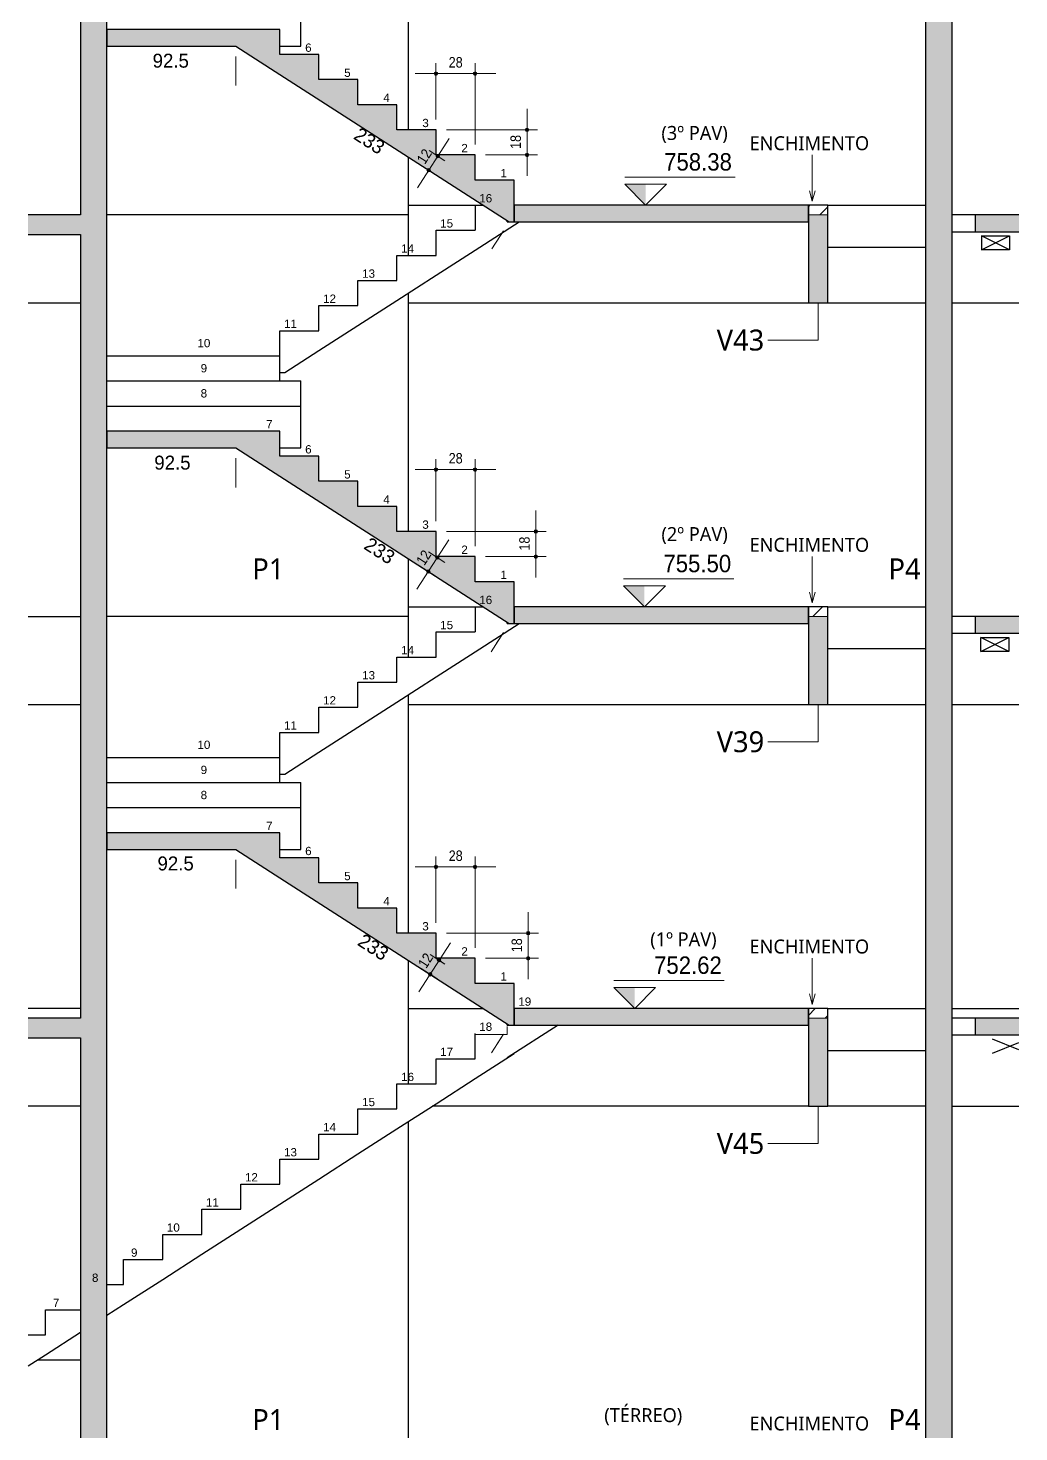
# Model space of a CAD drawing. Header units: centimetres. Extents: x -2136 to 34701, y -1430 to 84208.
# Drawn here: x 28941 to 29651, y 74958 to 75965 of the extents above; entities that cross this region are included whole.
import ezdxf

# ---------------------------------------------------------------- set-up
doc = ezdxf.new("R2010")
doc.units = ezdxf.units.CM
for name, color, linetype, lineweight in [('A-ANNO-DIMS', 7, 'Continuous', 9), ('A-ANNO-DIMS-50', 7, 'Continuous', 9), ('A-DETL', 7, 'Continuous', 18), ('A-DETL-GENF', 7, 'Continuous', 18), ('A-FLOR', 7, 'Continuous', 18), ('A-GENM', 7, 'Continuous', 18), ('G-ANNO-DIMS', 7, 'Continuous', 9), ('G-ANNO-TEXT', 7, 'Continuous', 9), ('S-BEAM', 7, 'Continuous', 18), ('S-BEAM-IDEN', 7, 'Continuous', 9), ('S-COLS', 7, 'Continuous', 18), ('S-COLS-IDEN', 7, 'Continuous', 9), ('S-STRS', 7, 'Continuous', 18), ('S-STRS-ANNO', 7, 'Continuous', 18)]:
    doc.layers.add(name, color=color, linetype=linetype, lineweight=lineweight)
doc.styles.add('Arial', font='arial.ttf', dxfattribs={"height": 5.953125})
doc.styles.add('Fira Sans', font='FiraSans-Regular.ttf', dxfattribs={"width": 0.95, "height": 12.5})
doc.styles.add('Fira Sans_1', font='FiraSans-Regular.ttf', dxfattribs={"height": 10})
doc.styles.add('Fira Sans_2', font='FiraSans-Regular.ttf', dxfattribs={"width": 0.9, "height": 7.5})
doc.styles.add('Gadugi', font='gadugi.ttf', dxfattribs={"height": 15})
doc.styles.add('Gadugi_1', font='gadugi.ttf', dxfattribs={"height": 10})
doc.dimstyles.new('PED_R80_1_5mm_ACIMA_As_ESQ__R00_4', dxfattribs={"dimscale": 30.48, "dimtxt": 10.229846, "dimasz": 0.328084, "dimexe": 0.246063, "dimexo": 0.246063, "dimgap": 0.049213, "dimtad": 1, "dimdec": 1, "dimrnd": 0.5, "dimdsep": 46, "dimtxsty": 'Fira Sans_2', "dimblk1": 'DOTSMALL', "dimblk2": 'DOTSMALL', "dimsah": 1, "dimcen": 0.09, "dimdle": 0.492126, "dimazin": 0, "dimtfac": 1, "dimtdec": 4, "dimtix": 1, "dimtmove": 0, "dimatfit": 3, "dimfxl": 1, "dimtvp": 1, "dimtolj": 1, "dimtzin": 0, "dimarcsym": 2})
doc.dimstyles.new('PED_R80_2_0mm_ACIMA_As_ESQ__SEM_LINHA_R00_1', dxfattribs={"dimscale": 30.48, "dimtxt": 13.639794, "dimasz": 0.04101, "dimexe": 0.246063, "dimexo": 0.246063, "dimgap": 0.049213, "dimtad": 0, "dimjust": 2, "dimdec": 1, "dimrnd": 0.5, "dimdsep": 46, "dimtxsty": 'Fira Sans_1', "dimblk1": 'NONE', "dimblk2": 'DOTSMALL', "dimsah": 1, "dimcen": 0.09, "dimdle": 0.492126, "dimse1": 1, "dimsd1": 1, "dimsd2": 1, "dimazin": 0, "dimtfac": 1, "dimtdec": 4, "dimtix": 1, "dimtmove": 2, "dimatfit": 3, "dimfxl": 1, "dimtvp": 1, "dimtolj": 1, "dimtzin": 0, "dimarcsym": 2})
pattern_1 = [(45, (29269.847, 78788.5), (-7.071068, 7.071068), [])]

# ---------------------------------------------------------------- blocks, each defined once
blk = doc.blocks.new('PED_FURO_RETANGULAR_R04_2020 _INSTÂNCIA_ - FURO RET-3662257-CT 008 K - CORTE E1-E1')
at = {"layer": 'A-GENM', "lineweight": 25}
for p, q in [((378, 75232.4), (359, 75240)), ((359, 75230), (378, 75237.6))]:
    blk.add_line(p, q, dxfattribs=at)
blk = doc.blocks.new('PED_FURO_RETANGULAR_R04_2020 _INSTÂNCIA_ - FURO RET-3692143-CT 008 K - CORTE E1-E1')
at = {"layer": 'A-GENM', "lineweight": 25}
for p, q in [((370.7, 75518), (350.7, 75528)), ((350.7, 75518), (370.7, 75528))]:
    blk.add_line(p, q, dxfattribs=at)
blk = doc.blocks.new('Elevações de ponto - SIMBOLO DE NÍVEL-CORTE-2219088-CT 008 K - CORTE E1-E1')
at = {"layer": 'G-ANNO-DIMS'}
blk.add_hatch(color=256, dxfattribs=at).paths.add_polyline_path([(99.5, 74285), (99.5, 74270), (84.5, 74285)], flags=0)
for p, q in [((163.7, 74290.1), (84.5, 74290.1)), ((99.5, 74270), (84.5, 74285)), ((84.5, 74285), (114.5, 74285)), ((114.5, 74285), (99.5, 74270))]:
    blk.add_line(p, q, dxfattribs=at)
blk = doc.blocks.new('DIMBLOCK827-CT 008 K - CORTE E1-E1')
at = {"layer": 'A-ANNO-DIMS-50', "color": 7, "true_color": 0xffffff}
for p, q in [((29089.7, 75368.5), (29089.7, 75348.1)), ((29089.7, 75355.6), (29089.7, 75368.5))]:
    blk.add_line(p, q, dxfattribs=at)
at = {"layer": 'A-ANNO-DIMS-50', "color": 0, "insert": (29033.5, 75371), "char_height": 10, "width": 30.847, "attachment_point": 1, "line_spacing_factor": 1.049215, "style": 'Fira Sans_1'}
blk.add_mtext('92.5', dxfattribs=at)
blk = doc.blocks.new('_DotSmall')
at = {"color": 0, "linetype": 'ByBlock', "const_width": 0.5}
blk.add_lwpolyline([(-0.0625, 0, 1), (0.0625, 0, 1)], format="xyb", close=True, dxfattribs=at)
blk = doc.blocks.new('_None')
blk = doc.blocks.new('DIMBLOCK829-CT 008 K - CORTE E1-E1')
at = {"layer": 'A-ANNO-DIMS-50', "color": 7, "true_color": 0xffffff}
for p, q in [((29281.7, 75243.7), (29273.1, 75230.3)), ((29277.1, 75236.6), (29281.7, 75243.7))]:
    blk.add_line(p, q, dxfattribs=at)
at = {"layer": 'A-ANNO-DIMS-50', "color": 0, "insert": (29181.6, 75316.3), "char_height": 10, "width": 26.23, "attachment_point": 1, "rotation": 327.2648, "line_spacing_factor": 1.049215, "style": 'Fira Sans_1'}
blk.add_mtext('233', dxfattribs=at)
blk = doc.blocks.new('DIMBLOCK831-CT 008 K - CORTE E1-E1')
at = {"layer": 'A-ANNO-DIMS-50', "color": 7, "true_color": 0xffffff}
for p, q in [((29089.7, 75656.5), (29089.7, 75635.6)), ((29089.7, 75643.1), (29089.7, 75656.5))]:
    blk.add_line(p, q, dxfattribs=at)
at = {"layer": 'A-ANNO-DIMS-50', "color": 0, "insert": (29031.2, 75658.4), "char_height": 10, "width": 30.847, "attachment_point": 1, "line_spacing_factor": 1.049215, "style": 'Fira Sans_1'}
blk.add_mtext('92.5', dxfattribs=at)
blk = doc.blocks.new('DIMBLOCK833-CT 008 K - CORTE E1-E1')
at = {"layer": 'A-ANNO-DIMS-50', "color": 7, "true_color": 0xffffff}
for p, q in [((29281.7, 75531.7), (29272.7, 75517.7)), ((29276.7, 75524), (29281.7, 75531.7))]:
    blk.add_line(p, q, dxfattribs=at)
at = {"layer": 'A-ANNO-DIMS-50', "color": 0, "insert": (29186.1, 75600.5), "char_height": 10, "width": 26.23, "attachment_point": 1, "rotation": 327.2648, "line_spacing_factor": 1.049215, "style": 'Fira Sans_1'}
blk.add_mtext('233', dxfattribs=at)
blk = doc.blocks.new('DIMBLOCK835-CT 008 K - CORTE E1-E1')
at = {"layer": 'A-ANNO-DIMS-50', "color": 7, "true_color": 0xffffff}
for p, q in [((29089.7, 75944.5), (29089.7, 75923.8)), ((29089.7, 75931.3), (29089.7, 75944.5))]:
    blk.add_line(p, q, dxfattribs=at)
at = {"layer": 'A-ANNO-DIMS-50', "color": 0, "insert": (29030, 75946.6), "char_height": 10, "width": 30.847, "attachment_point": 1, "line_spacing_factor": 1.049215, "style": 'Fira Sans_1'}
blk.add_mtext('92.5', dxfattribs=at)
blk = doc.blocks.new('DIMBLOCK837-CT 008 K - CORTE E1-E1')
at = {"layer": 'A-ANNO-DIMS-50', "color": 7, "true_color": 0xffffff}
for p, q in [((29281.7, 75819.7), (29273.2, 75806.6)), ((29277.3, 75812.9), (29281.7, 75819.7))]:
    blk.add_line(p, q, dxfattribs=at)
at = {"layer": 'A-ANNO-DIMS-50', "color": 0, "insert": (29178.8, 75894.4), "char_height": 10, "width": 26.23, "attachment_point": 1, "rotation": 327.2648, "line_spacing_factor": 1.049215, "style": 'Fira Sans_1'}
blk.add_mtext('233', dxfattribs=at)
blk = doc.blocks.new('DIMBLOCK856-CT 008 K - CORTE E1-E1')
at = {"layer": 'A-ANNO-DIMS-50', "true_color": 0x000032}
h = blk.add_hatch(color=178, dxfattribs=at)
edge = h.paths.add_edge_path(flags=0)
edge.add_arc((29233.2, 75363.5), 1.25, 0, 360)
h = blk.add_hatch(color=178, dxfattribs=at)
edge = h.paths.add_edge_path(flags=0)
edge.add_arc((29261.2, 75363.5), 1.25, 0, 360)
at = {"layer": 'A-ANNO-DIMS-50', "color": 178, "true_color": 0x000032}
for p, q in [((29233.2, 75323.5), (29233.2, 75371)), ((29261.2, 75305.5), (29261.2, 75371)), ((29276.2, 75363.5), (29218.2, 75363.5)), ((29233.2, 75363.5), (29233.2, 75323.5)), ((29261.2, 75363.5), (29261.2, 75305.5))]:
    blk.add_line(p, q, dxfattribs=at)
for centre in [(29233.2, 75363.5), (29261.2, 75363.5)]:
    blk.add_circle(centre, 1.25, dxfattribs=at)
at = {"layer": 'A-ANNO-DIMS-50', "color": 0, "insert": (29242.3, 75375.3), "char_height": 7.5, "width": 11.961, "attachment_point": 1, "line_spacing_factor": 1.049215, "style": 'Fira Sans_2'}
blk.add_mtext('28', dxfattribs=at)
blk = doc.blocks.new('DIMBLOCK857-CT 008 K - CORTE E1-E1')
at = {"layer": 'A-ANNO-DIMS-50', "true_color": 0x000032}
h = blk.add_hatch(color=178, dxfattribs=at)
edge = h.paths.add_edge_path(flags=0)
edge.add_arc((29299.3, 75316), 1.25, 0, 360)
h = blk.add_hatch(color=178, dxfattribs=at)
edge = h.paths.add_edge_path(flags=0)
edge.add_arc((29299.3, 75298), 1.25, 0, 360)
at = {"layer": 'A-ANNO-DIMS-50', "color": 178, "true_color": 0x000032}
for p, q in [((29299.3, 75331), (29299.3, 75283)), ((29240.7, 75316), (29306.8, 75316)), ((29299.3, 75316), (29240.7, 75316)), ((29268.7, 75298), (29306.8, 75298)), ((29299.3, 75298), (29268.7, 75298))]:
    blk.add_line(p, q, dxfattribs=at)
for centre in [(29299.3, 75316), (29299.3, 75298)]:
    blk.add_circle(centre, 1.25, dxfattribs=at)
at = {"layer": 'A-ANNO-DIMS-50', "color": 0, "insert": (29287.4, 75302.3), "char_height": 7.5, "width": 11.332, "attachment_point": 1, "rotation": 90, "line_spacing_factor": 1.049215, "style": 'Fira Sans_2'}
blk.add_mtext('18', dxfattribs=at)
blk = doc.blocks.new('DIMBLOCK858-CT 008 K - CORTE E1-E1')
at = {"layer": 'A-ANNO-DIMS-50', "true_color": 0x000032}
h = blk.add_hatch(color=178, dxfattribs=at)
edge = h.paths.add_edge_path(flags=0)
edge.add_arc((29233.2, 75648.4), 1.25, 0, 360)
h = blk.add_hatch(color=178, dxfattribs=at)
edge = h.paths.add_edge_path(flags=0)
edge.add_arc((29261.2, 75648.4), 1.25, 0, 360)
at = {"layer": 'A-ANNO-DIMS-50', "color": 178, "true_color": 0x000032}
for p, q in [((29233.2, 75611.5), (29233.2, 75655.9)), ((29261.2, 75593.5), (29261.2, 75655.9)), ((29276.2, 75648.4), (29218.2, 75648.4)), ((29233.2, 75648.4), (29233.2, 75611.5)), ((29261.2, 75648.4), (29261.2, 75593.5))]:
    blk.add_line(p, q, dxfattribs=at)
for centre in [(29233.2, 75648.4), (29261.2, 75648.4)]:
    blk.add_circle(centre, 1.25, dxfattribs=at)
at = {"layer": 'A-ANNO-DIMS-50', "color": 0, "insert": (29242.3, 75660.3), "char_height": 7.5, "width": 11.961, "attachment_point": 1, "line_spacing_factor": 1.049215, "style": 'Fira Sans_2'}
blk.add_mtext('28', dxfattribs=at)
blk = doc.blocks.new('DIMBLOCK859-CT 008 K - CORTE E1-E1')
at = {"layer": 'A-ANNO-DIMS-50', "true_color": 0x000032}
h = blk.add_hatch(color=178, dxfattribs=at)
edge = h.paths.add_edge_path(flags=0)
edge.add_arc((29304.8, 75604), 1.25, 0, 360)
h = blk.add_hatch(color=178, dxfattribs=at)
edge = h.paths.add_edge_path(flags=0)
edge.add_arc((29304.8, 75586), 1.25, 0, 360)
at = {"layer": 'A-ANNO-DIMS-50', "color": 178, "true_color": 0x000032}
for p, q in [((29304.8, 75619), (29304.8, 75571)), ((29240.7, 75604), (29312.3, 75604)), ((29304.8, 75604), (29240.7, 75604)), ((29268.7, 75586), (29312.3, 75586)), ((29304.8, 75586), (29268.7, 75586))]:
    blk.add_line(p, q, dxfattribs=at)
for centre in [(29304.8, 75604), (29304.8, 75586)]:
    blk.add_circle(centre, 1.25, dxfattribs=at)
at = {"layer": 'A-ANNO-DIMS-50', "color": 0, "insert": (29292.9, 75590.3), "char_height": 7.5, "width": 11.332, "attachment_point": 1, "rotation": 90, "line_spacing_factor": 1.049215, "style": 'Fira Sans_2'}
blk.add_mtext('18', dxfattribs=at)
blk = doc.blocks.new('DIMBLOCK860-CT 008 K - CORTE E1-E1')
at = {"layer": 'A-ANNO-DIMS-50', "true_color": 0x000032}
h = blk.add_hatch(color=178, dxfattribs=at)
edge = h.paths.add_edge_path(flags=0)
edge.add_arc((29233.2, 75932.3), 1.25, 0, 360)
h = blk.add_hatch(color=178, dxfattribs=at)
edge = h.paths.add_edge_path(flags=0)
edge.add_arc((29261.2, 75932.3), 1.25, 0, 360)
at = {"layer": 'A-ANNO-DIMS-50', "color": 178, "true_color": 0x000032}
for p, q in [((29233.2, 75899.5), (29233.2, 75939.8)), ((29261.2, 75881.5), (29261.2, 75939.8)), ((29276.2, 75932.3), (29218.2, 75932.3)), ((29233.2, 75932.3), (29233.2, 75899.5)), ((29261.2, 75932.3), (29261.2, 75881.5))]:
    blk.add_line(p, q, dxfattribs=at)
for centre in [(29233.2, 75932.3), (29261.2, 75932.3)]:
    blk.add_circle(centre, 1.25, dxfattribs=at)
at = {"layer": 'A-ANNO-DIMS-50', "color": 0, "insert": (29242.3, 75944.2), "char_height": 7.5, "width": 11.961, "attachment_point": 1, "line_spacing_factor": 1.049215, "style": 'Fira Sans_2'}
blk.add_mtext('28', dxfattribs=at)
blk = doc.blocks.new('DIMBLOCK861-CT 008 K - CORTE E1-E1')
at = {"layer": 'A-ANNO-DIMS-50', "true_color": 0x000032}
h = blk.add_hatch(color=178, dxfattribs=at)
edge = h.paths.add_edge_path(flags=0)
edge.add_arc((29298.5, 75892), 1.25, 0, 360)
h = blk.add_hatch(color=178, dxfattribs=at)
edge = h.paths.add_edge_path(flags=0)
edge.add_arc((29298.5, 75874), 1.25, 0, 360)
at = {"layer": 'A-ANNO-DIMS-50', "color": 178, "true_color": 0x000032}
for p, q in [((29298.5, 75907), (29298.5, 75859)), ((29240.7, 75892), (29306, 75892)), ((29298.5, 75892), (29240.7, 75892)), ((29268.7, 75874), (29306, 75874)), ((29298.5, 75874), (29268.7, 75874))]:
    blk.add_line(p, q, dxfattribs=at)
for centre in [(29298.5, 75892), (29298.5, 75874)]:
    blk.add_circle(centre, 1.25, dxfattribs=at)
at = {"layer": 'A-ANNO-DIMS-50', "color": 0, "insert": (29286.6, 75878.3), "char_height": 7.5, "width": 11.332, "attachment_point": 1, "rotation": 90, "line_spacing_factor": 1.049215, "style": 'Fira Sans_2'}
blk.add_mtext('18', dxfattribs=at)
blk = doc.blocks.new('DIMBLOCK870-CT 008 K - CORTE E1-E1')
at = {"layer": 'A-ANNO-DIMS-50', "true_color": 0x000032}
h = blk.add_hatch(color=178, dxfattribs=at)
edge = h.paths.add_edge_path(flags=0)
edge.add_arc((29234.5, 75873.2), 1.25, 0, 360)
h = blk.add_hatch(color=178, dxfattribs=at)
edge = h.paths.add_edge_path(flags=0)
edge.add_arc((29228, 75863.1), 1.25, 0, 360)
at = {"layer": 'A-ANNO-DIMS-50', "color": 178, "true_color": 0x000032}
for p, q in [((29219.9, 75850.5), (29242.6, 75885.8)), ((29239.6, 75869.9), (29228.2, 75877.2)), ((29232.9, 75860), (29221.7, 75867.1)), ((29234.5, 75873.2), (29239.6, 75869.9)), ((29228, 75863.1), (29232.9, 75860))]:
    blk.add_line(p, q, dxfattribs=at)
for centre in [(29234.5, 75873.2), (29228, 75863.1)]:
    blk.add_circle(centre, 1.25, dxfattribs=at)
at = {"layer": 'A-ANNO-DIMS-50', "color": 0, "insert": (29218.9, 75870.8), "char_height": 7.5, "width": 10.702, "attachment_point": 1, "rotation": 57.2648, "line_spacing_factor": 1.049215, "style": 'Fira Sans_2'}
blk.add_mtext('12', dxfattribs=at)
blk = doc.blocks.new('DIMBLOCK871-CT 008 K - CORTE E1-E1')
at = {"layer": 'A-ANNO-DIMS-50', "true_color": 0x000032}
h = blk.add_hatch(color=178, dxfattribs=at)
edge = h.paths.add_edge_path(flags=0)
edge.add_arc((29234.1, 75585.4), 1.25, 0, 360)
h = blk.add_hatch(color=178, dxfattribs=at)
edge = h.paths.add_edge_path(flags=0)
edge.add_arc((29227.7, 75575.3), 1.25, 0, 360)
at = {"layer": 'A-ANNO-DIMS-50', "color": 178, "true_color": 0x000032}
for p, q in [((29219.5, 75562.7), (29242.3, 75598)), ((29239.6, 75581.9), (29227.8, 75589.5)), ((29234.1, 75585.4), (29239.6, 75581.9)), ((29232.5, 75572.2), (29221.4, 75579.4)), ((29227.7, 75575.3), (29232.5, 75572.2))]:
    blk.add_line(p, q, dxfattribs=at)
for centre in [(29234.1, 75585.4), (29227.7, 75575.3)]:
    blk.add_circle(centre, 1.25, dxfattribs=at)
at = {"layer": 'A-ANNO-DIMS-50', "color": 0, "insert": (29218.5, 75583.1), "char_height": 7.5, "width": 10.702, "attachment_point": 1, "rotation": 57.2652, "line_spacing_factor": 1.049215, "style": 'Fira Sans_2'}
blk.add_mtext('12', dxfattribs=at)
blk = doc.blocks.new('DIMBLOCK872-CT 008 K - CORTE E1-E1')
at = {"layer": 'A-ANNO-DIMS-50', "true_color": 0x000032}
h = blk.add_hatch(color=178, dxfattribs=at)
edge = h.paths.add_edge_path(flags=0)
edge.add_arc((29235.4, 75296.6), 1.25, 0, 360)
h = blk.add_hatch(color=178, dxfattribs=at)
edge = h.paths.add_edge_path(flags=0)
edge.add_arc((29229, 75286.5), 1.25, 0, 360)
at = {"layer": 'A-ANNO-DIMS-50', "color": 178, "true_color": 0x000032}
for p, q in [((29220.8, 75273.9), (29243.6, 75309.2)), ((29239.6, 75293.9), (29229.1, 75300.6)), ((29235.4, 75296.6), (29239.6, 75293.9)), ((29233.8, 75283.4), (29222.6, 75290.6)), ((29229, 75286.5), (29233.8, 75283.4))]:
    blk.add_line(p, q, dxfattribs=at)
for centre in [(29235.4, 75296.6), (29229, 75286.5)]:
    blk.add_circle(centre, 1.25, dxfattribs=at)
at = {"layer": 'A-ANNO-DIMS-50', "color": 0, "insert": (29219.8, 75294.2), "char_height": 7.5, "width": 10.702, "attachment_point": 1, "rotation": 57.2648, "line_spacing_factor": 1.049215, "style": 'Fira Sans_2'}
blk.add_mtext('12', dxfattribs=at)

msp = doc.modelspace()

# ---------------------------------------------------------------- hatches: boundary and pattern name
at = {"layer": 'A-DETL-GENF', "true_color": 0x48b948}
h = msp.add_hatch(dxfattribs=at)
h.set_pattern_fill('FP_4', color=95, style=0, pattern_type=2)
h.set_pattern_definition(pattern_1)
h.paths.add_polyline_path([(29500.24, 75831), (29514.24, 75831), (29514.24, 75838), (29500.24, 75838), (29500.24, 75837.29)], flags=0)
h = msp.add_hatch(dxfattribs=at)
h.set_pattern_fill('FP_4', color=95, style=0, pattern_type=2)
h.set_pattern_definition(pattern_1)
h.paths.add_polyline_path([(29500.24, 75543.01), (29514.24, 75543.01), (29514.24, 75550.01), (29500.24, 75550.01), (29500.24, 75549.32)], flags=0)
h = msp.add_hatch(dxfattribs=at)
h.set_pattern_fill('FP_4', color=95, style=0, pattern_type=2)
h.set_pattern_definition(pattern_1)
h.paths.add_polyline_path([(29500.24, 75255.01), (29514.24, 75255.01), (29514.24, 75262), (29500.24, 75262)], flags=0)
at = {"layer": 'A-FLOR', "true_color": 0xa6a6a6}
for points in [[(28940.7, 75817), (28978.24, 75817), (28978.24, 75831), (28940.7, 75831)], [(29651.2, 75819), (29651.2, 75831), (29619.74, 75831), (29619.74, 75819)], [(29651.2, 75531.01), (29651.2, 75543.01), (29619.74, 75543.01), (29619.74, 75531.01)], [(28940.7, 75241), (28978.24, 75241), (28978.24, 75255.01), (28940.7, 75255.01), (28940.7, 75254.11)], [(29651.2, 75243.01), (29651.2, 75255.01), (29619.74, 75255.01), (29619.74, 75243.01)]]:
    msp.add_hatch(color=253, dxfattribs=at).paths.add_polyline_path(points, flags=0)
at = {"layer": 'S-BEAM', "true_color": 0xa6a6a6}
for points in [[(29514.24, 75768), (29514.24, 75831), (29500.24, 75831), (29500.24, 75768)], [(29500.24, 75480), (29514.24, 75480), (29514.24, 75543.01), (29500.24, 75543.01), (29500.24, 75520.01)], [(29500.24, 75192), (29514.24, 75192), (29514.24, 75255.01), (29500.24, 75255.01), (29500.24, 75210.99)]]:
    msp.add_hatch(color=253, dxfattribs=at).paths.add_polyline_path(points, flags=0)
at = {"layer": 'S-COLS', "true_color": 0xa6a6a6}
for points in [[(28997.24, 75831), (28997.24, 76119), (28978.24, 76119), (28978.24, 75831)], [(29584.24, 75831), (29603.24, 75831), (29603.24, 76119), (29584.24, 76119), (29584.24, 75838)], [(28978.24, 75543.01), (28997.24, 75543.01), (28997.24, 75831), (28978.24, 75831), (28978.24, 75646.51)], [(29584.24, 75543.01), (29603.24, 75543.01), (29603.24, 75831), (29584.24, 75831), (29584.24, 75550.01)], [(28978.24, 75255.01), (28997.24, 75255.01), (28997.24, 75543.01), (28978.24, 75543.01), (28978.24, 75428.75)], [(29584.24, 75255.01), (29603.24, 75255.01), (29603.24, 75543.01), (29584.24, 75543.01), (29584.24, 75428.75)], [(28997.24, 74913), (28997.24, 75255.01), (28978.24, 75255.01), (28978.24, 74913)], [(29603.24, 74913), (29603.24, 75255.01), (29584.24, 75255.01), (29584.24, 74913)]]:
    msp.add_hatch(color=253, dxfattribs=at).paths.add_polyline_path(points, flags=0)
at = {"layer": 'S-STRS', "true_color": 0xa6a6a6}
for points in [[(29121.24, 75931.73), (29121.24, 75964), (28997.24, 75964), (28997.24, 75952), (29089.72, 75952)], [(29289.24, 75826), (29289.24, 75856), (29261.24, 75856), (29261.24, 75874), (29233.24, 75874), (29233.24, 75892), (29205.24, 75892), (29205.24, 75910), (29177.24, 75910), (29177.24, 75928), (29149.24, 75928), (29149.24, 75946), (29121.24, 75946), (29121.24, 75931.73), (29285.72, 75826)], [(29295.95, 75826), (29500.24, 75826), (29500.24, 75838), (29289.24, 75838), (29289.24, 75826)], [(29121.24, 75643.74), (29121.24, 75676), (28997.24, 75676), (28997.24, 75664), (29089.72, 75664), (29118.32, 75645.61)], [(29285.72, 75538.01), (29289.24, 75538.01), (29289.24, 75568), (29261.24, 75568), (29261.24, 75586), (29233.24, 75586), (29233.24, 75604), (29205.24, 75604), (29205.24, 75622), (29177.24, 75622), (29177.24, 75640), (29149.24, 75640), (29149.24, 75658), (29121.24, 75658), (29121.24, 75643.74), (29277.94, 75543.01)], [(29500.24, 75538.01), (29500.24, 75550.01), (29289.24, 75550.01), (29289.24, 75538.01), (29451.04, 75538.01)], [(29121.24, 75355.74), (29121.24, 75388.01), (28997.24, 75388.01), (28997.24, 75376.01), (29089.72, 75376.01), (29118.32, 75357.62)], [(29289.24, 75250.01), (29289.24, 75280.01), (29261.24, 75280.01), (29261.24, 75298.01), (29233.24, 75298.01), (29233.24, 75316), (29205.24, 75316), (29205.24, 75334), (29177.24, 75334), (29177.24, 75352), (29149.24, 75352), (29149.24, 75370.01), (29121.24, 75370.01), (29121.24, 75355.74), (29285.72, 75250.01)], [(29500.24, 75250.01), (29500.24, 75262), (29289.24, 75262), (29289.24, 75250.01), (29451.04, 75250.01)]]:
    msp.add_hatch(color=253, dxfattribs=at).paths.add_polyline_path(points, flags=0)

# ---------------------------------------------------------------- linework, layer by layer
at = {"layer": 'A-DETL'}
for p, q in [((29514.24, 75838), (29500.24, 75838)), ((29500.24, 75838), (29500.24, 75831)), ((29514.24, 75831), (29514.24, 75838)), ((29500.24, 75831), (29514.24, 75831)), ((29514.24, 75550.01), (29500.24, 75550.01)), ((29500.24, 75550.01), (29500.24, 75543.01)), ((29514.24, 75543.01), (29514.24, 75550.01)), ((29500.24, 75543.01), (29514.24, 75543.01)), ((29514.24, 75262), (29500.24, 75262)), ((29500.24, 75262), (29500.24, 75255.01)), ((29500.24, 75255.01), (29514.24, 75255.01)), ((29514.24, 75255.01), (29514.24, 75262)), ((29284.24, 75243.26), (29261.24, 75243.26)), ((29284.24, 75249.01), (29284.24, 75243.26))]:
    msp.add_line(p, q, dxfattribs=at)
at = {"layer": 'A-FLOR', "lineweight": 25}
for p, q in [((28978.24, 75831), (28940.7, 75831)), ((29651.2, 75831), (29603.24, 75831)), ((29619.74, 75831), (29619.74, 75819)), ((28940.7, 75817), (28978.24, 75817)), ((29603.24, 75819), (29651.2, 75819)), ((29651.2, 75543.01), (29603.24, 75543.01)), ((29619.74, 75543.01), (29619.74, 75531.01)), ((29603.24, 75531.01), (29651.2, 75531.01)), ((28978.24, 75255.01), (28940.7, 75255.01)), ((29651.2, 75255.01), (29603.24, 75255.01)), ((29619.74, 75255.01), (29619.74, 75243.01)), ((29603.24, 75243.01), (29651.2, 75243.01)), ((28940.7, 75241), (28978.24, 75241))]:
    msp.add_line(p, q, dxfattribs=at)
at = {"layer": 'G-ANNO-TEXT'}
for p, q in [((29502.97, 75840.9), (29502.97, 75874.09)), ((29502.97, 75840.9), (29500.96, 75848.4)), ((29502.97, 75840.9), (29504.98, 75848.4)), ((29502.97, 75552.9), (29502.97, 75586.1)), ((29502.97, 75552.9), (29500.96, 75560.4)), ((29502.97, 75552.9), (29504.98, 75560.4)), ((29502.97, 75264.9), (29502.97, 75298.1)), ((29502.97, 75264.9), (29500.96, 75272.4)), ((29502.97, 75264.9), (29504.98, 75272.4))]:
    msp.add_line(p, q, dxfattribs=at)
at = {"layer": 'S-BEAM', "lineweight": 25}
for p, q in [((29213.24, 75838), (29261.24, 75838)), ((29514.24, 75838), (29500.24, 75838)), ((29500.24, 75838), (29500.24, 75831)), ((29514.24, 75831), (29514.24, 75838)), ((29514.24, 75838), (29584.24, 75838)), ((29500.24, 75831), (29500.24, 75768)), ((29514.24, 75768), (29514.24, 75831)), ((29514.24, 75808), (29584.24, 75808)), ((29624.5, 75816), (29644.5, 75816)), ((29624.5, 75806), (29624.5, 75816)), ((29644.5, 75816), (29644.5, 75806)), ((29644.5, 75806), (29624.5, 75806)), ((28940.7, 75768), (28978.24, 75768)), ((29213.24, 75768), (29500.24, 75768)), ((29500.24, 75768), (29514.24, 75768)), ((29514.24, 75768), (29584.24, 75768)), ((29603.24, 75768), (29651.2, 75768)), ((29213.24, 75550.01), (29261.24, 75550.01)), ((29514.24, 75550.01), (29500.24, 75550.01)), ((29500.24, 75550.01), (29500.24, 75543.01)), ((29514.24, 75543.01), (29514.24, 75550.01)), ((29514.24, 75550.01), (29584.24, 75550.01)), ((28940.7, 75543.01), (28978.24, 75543.01)), ((29500.24, 75543.01), (29500.24, 75480)), ((29514.24, 75480), (29514.24, 75543.01)), ((29623.98, 75528), (29643.98, 75528)), ((29623.98, 75518), (29623.98, 75528)), ((29643.98, 75528), (29643.98, 75518)), ((29514.24, 75520.01), (29584.24, 75520.01)), ((29643.98, 75518), (29623.98, 75518)), ((28940.7, 75480), (28978.24, 75480)), ((29213.24, 75480), (29500.24, 75480)), ((29500.24, 75480), (29514.24, 75480)), ((29514.24, 75480), (29584.24, 75480)), ((29603.24, 75480), (29651.2, 75480)), ((28978.24, 75262), (28940.7, 75262)), ((29213.24, 75262), (29267.04, 75262)), ((29514.24, 75262), (29500.24, 75262)), ((29500.24, 75262), (29500.24, 75255.01)), ((29500.24, 75255.01), (29500.24, 75192)), ((29514.24, 75255.01), (29514.24, 75262)), ((29514.24, 75262), (29584.24, 75262)), ((29514.24, 75192), (29514.24, 75255.01)), ((29603.24, 75262), (29651.2, 75262)), ((29514.24, 75232), (29584.24, 75232)), ((28978.24, 75192), (28940.7, 75192)), ((29500.24, 75192), (29230.56, 75192)), ((29500.24, 75192), (29514.24, 75192)), ((29584.24, 75192), (29514.24, 75192)), ((29603.24, 75192), (29651.2, 75192)), ((28947.44, 75010), (28978.24, 75010))]:
    msp.add_line(p, q, dxfattribs=at)
at = {"layer": 'S-BEAM-IDEN'}
for p, q in [((29507.24, 75768), (29507.24, 75741.24)), ((29507.24, 75741.24), (29471.19, 75741.24)), ((29507.24, 75480), (29507.24, 75453.24)), ((29507.24, 75453.24), (29471.19, 75453.24)), ((29507.24, 75192), (29507.24, 75165.24)), ((29507.24, 75165.24), (29471.19, 75165.24))]:
    msp.add_line(p, q, dxfattribs=at)
at = {"layer": 'S-COLS', "lineweight": 25}
for p, q in [((28978.24, 76119), (28978.24, 75831)), ((28997.24, 75831), (28997.24, 76119)), ((29584.24, 76119), (29584.24, 75831)), ((29603.24, 75831), (29603.24, 76119)), ((29213.24, 76062.87), (29213.24, 75892)), ((29213.24, 75872.59), (29213.24, 75831)), ((29213.24, 75831), (28997.24, 75831)), ((28997.24, 75543.01), (28997.24, 75831)), ((29213.24, 75831), (29213.24, 75802)), ((29584.24, 75831), (29584.24, 75543.01)), ((29603.24, 75543.01), (29603.24, 75831)), ((28978.24, 75817), (28978.24, 75543.01)), ((29213.24, 75774.87), (29213.24, 75604)), ((29213.24, 75584.59), (29213.24, 75543.01)), ((28978.24, 75543.01), (28978.24, 75255.01)), ((29213.24, 75543.01), (28997.24, 75543.01)), ((28997.24, 75255.01), (28997.24, 75543.01)), ((29213.24, 75543.01), (29213.24, 75514)), ((29584.24, 75543.01), (29584.24, 75255.01)), ((29603.24, 75255.01), (29603.24, 75543.01)), ((29213.24, 75486.87), (29213.24, 75316)), ((29213.24, 75296.59), (29213.24, 75255.01)), ((28997.24, 74913), (28997.24, 75255.01)), ((29213.24, 75255.01), (29213.24, 75208)), ((29584.24, 75255.01), (29584.24, 74913)), ((29603.24, 74913), (29603.24, 75255.01)), ((28978.24, 75241), (28978.24, 74913)), ((29213.24, 75180.87), (29213.24, 74913))]:
    msp.add_line(p, q, dxfattribs=at)
at = {"layer": 'S-STRS', "lineweight": 25}
for p, q in [((29136.24, 75952), (29136.24, 75982)), ((29121.24, 75964), (28997.24, 75964)), ((28997.24, 75964), (28997.24, 75952)), ((29121.24, 75946), (29121.24, 75964)), ((28997.24, 75952), (29089.72, 75952)), ((29089.72, 75952), (29121.24, 75931.73)), ((29121.24, 75952), (29136.24, 75952)), ((29149.24, 75946), (29121.24, 75946)), ((29149.24, 75928), (29149.24, 75946)), ((29121.24, 75931.73), (29285.72, 75826)), ((29177.24, 75928), (29149.24, 75928)), ((29177.24, 75910), (29177.24, 75928)), ((29205.24, 75910), (29177.24, 75910)), ((29205.24, 75892), (29205.24, 75910)), ((29233.24, 75892), (29205.24, 75892)), ((29233.24, 75874), (29233.24, 75892)), ((29261.24, 75874), (29233.24, 75874)), ((29261.24, 75856), (29261.24, 75874)), ((29289.24, 75856), (29261.24, 75856)), ((29289.24, 75826), (29289.24, 75856)), ((29261.24, 75838), (29267.04, 75838)), ((29261.24, 75838), (29261.24, 75820)), ((29500.24, 75838), (29289.24, 75838)), ((29289.24, 75838), (29289.24, 75826)), ((29500.24, 75831), (29500.24, 75838)), ((29284.24, 75826), (29284.24, 75826.94)), ((29500.24, 75826), (29500.24, 75831)), ((29233.24, 75820), (29261.24, 75820)), ((29233.24, 75802), (29233.24, 75820)), ((29261.24, 75805.73), (29292.76, 75826)), ((29284.24, 75826), (29285.71, 75826)), ((29285.72, 75826), (29289.24, 75826)), ((29289.24, 75826), (29500.24, 75826)), ((29205.24, 75802), (29233.24, 75802)), ((29205.24, 75784), (29205.24, 75802)), ((29233.24, 75787.73), (29261.24, 75805.73)), ((29205.24, 75769.74), (29233.24, 75787.73)), ((29177.24, 75784), (29205.24, 75784)), ((29177.24, 75766), (29177.24, 75784)), ((29177.24, 75751.74), (29205.24, 75769.74)), ((29149.24, 75766), (29177.24, 75766)), ((29149.24, 75748), (29149.24, 75766)), ((29121.24, 75748), (29124.77, 75748)), ((29121.24, 75718), (29121.24, 75748)), ((29124.77, 75748), (29149.24, 75748)), ((29149.24, 75733.74), (29177.24, 75751.74)), ((28997.24, 75730), (29121.24, 75730)), ((29124.77, 75718), (29149.24, 75733.74)), ((29121.24, 75712), (29121.24, 75718)), ((29121.24, 75718), (29124.77, 75718)), ((28997.24, 75712), (29136.24, 75712)), ((29136.24, 75694), (29136.24, 75712)), ((28997.24, 75694), (29089.72, 75694)), ((29089.72, 75694), (29136.24, 75694)), ((29136.24, 75664), (29136.24, 75694)), ((29121.24, 75676), (28997.24, 75676)), ((28997.24, 75676), (28997.24, 75664)), ((29121.24, 75658), (29121.24, 75676)), ((28997.24, 75664), (29089.72, 75664)), ((29089.72, 75664), (29121.24, 75643.74)), ((29121.24, 75664), (29136.24, 75664)), ((29149.24, 75658), (29121.24, 75658)), ((29149.24, 75640), (29149.24, 75658)), ((29121.24, 75643.74), (29285.72, 75538.01)), ((29177.24, 75640), (29149.24, 75640)), ((29177.24, 75622), (29177.24, 75640)), ((29205.24, 75622), (29177.24, 75622)), ((29205.24, 75604), (29205.24, 75622)), ((29233.24, 75604), (29205.24, 75604)), ((29233.24, 75586), (29233.24, 75604)), ((29261.24, 75586), (29233.24, 75586)), ((29261.24, 75568), (29261.24, 75586)), ((29289.24, 75568), (29261.24, 75568)), ((29289.24, 75538.01), (29289.24, 75568)), ((29261.24, 75550.01), (29267.04, 75550.01)), ((29261.24, 75550.01), (29261.24, 75532)), ((29500.24, 75550.01), (29289.24, 75550.01)), ((29289.24, 75550.01), (29289.24, 75538.01)), ((29500.24, 75543.01), (29500.24, 75550.01)), ((29261.24, 75517.74), (29292.76, 75538)), ((29284.24, 75538.01), (29284.24, 75538.95)), ((29284.24, 75538.01), (29285.71, 75538.01)), ((29285.72, 75538.01), (29289.24, 75538.01)), ((29289.24, 75538.01), (29500.24, 75538.01)), ((29500.24, 75538.01), (29500.24, 75543.01)), ((29233.24, 75532), (29261.24, 75532)), ((29233.24, 75514), (29233.24, 75532)), ((29233.24, 75499.74), (29261.24, 75517.74)), ((29205.24, 75514), (29233.24, 75514)), ((29205.24, 75496), (29205.24, 75514)), ((29177.24, 75496), (29205.24, 75496)), ((29177.24, 75478.01), (29177.24, 75496)), ((29205.24, 75481.74), (29233.24, 75499.74)), ((29149.24, 75478.01), (29177.24, 75478.01)), ((29149.24, 75460.01), (29149.24, 75478.01)), ((29177.24, 75463.74), (29205.24, 75481.74)), ((29121.24, 75460.01), (29124.77, 75460.01)), ((29121.24, 75430.01), (29121.24, 75460.01)), ((29124.77, 75460.01), (29149.24, 75460.01)), ((29149.24, 75445.74), (29177.24, 75463.74)), ((29124.77, 75430.01), (29149.24, 75445.74)), ((28997.24, 75442), (29121.24, 75442)), ((28997.24, 75424.01), (29136.24, 75424.01)), ((29121.24, 75424.01), (29121.24, 75430.01)), ((29121.24, 75430.01), (29124.77, 75430.01)), ((29136.24, 75406.01), (29136.24, 75424.01)), ((28997.24, 75406.01), (29089.72, 75406.01)), ((29089.72, 75406.01), (29136.24, 75406.01)), ((29136.24, 75376.01), (29136.24, 75406.01)), ((29121.24, 75388.01), (28997.24, 75388.01)), ((28997.24, 75388.01), (28997.24, 75376.01)), ((29121.24, 75370.01), (29121.24, 75388.01)), ((28997.24, 75376.01), (29089.72, 75376.01)), ((29089.72, 75376.01), (29121.24, 75355.74)), ((29121.24, 75376.01), (29136.24, 75376.01)), ((29149.24, 75370.01), (29121.24, 75370.01)), ((29149.24, 75352), (29149.24, 75370.01)), ((29121.24, 75355.74), (29285.72, 75250.01)), ((29177.24, 75352), (29149.24, 75352)), ((29177.24, 75334), (29177.24, 75352)), ((29205.24, 75334), (29177.24, 75334)), ((29205.24, 75316), (29205.24, 75334)), ((29233.24, 75316), (29205.24, 75316)), ((29233.24, 75298.01), (29233.24, 75316)), ((29261.24, 75298.01), (29233.24, 75298.01)), ((29261.24, 75280.01), (29261.24, 75298.01)), ((29289.24, 75280.01), (29261.24, 75280.01)), ((29289.24, 75250.01), (29289.24, 75280.01)), ((29500.24, 75262), (29289.24, 75262)), ((29289.24, 75262), (29289.24, 75250.01)), ((29500.24, 75255.01), (29500.24, 75262)), ((29500.24, 75250.01), (29500.24, 75255.01)), ((29261.24, 75226), (29261.24, 75244)), ((29284.24, 75250.01), (29284.24, 75250.95)), ((29284.24, 75250.01), (29285.71, 75250.01)), ((29320.76, 75250), (29284.24, 75226.52)), ((29285.72, 75250.01), (29289.24, 75250.01)), ((29289.24, 75250.01), (29500.24, 75250.01)), ((29233.24, 75226), (29261.24, 75226)), ((29233.24, 75208), (29233.24, 75226)), ((29261.24, 75211.74), (29289.24, 75229.74)), ((29205.24, 75208), (29233.24, 75208)), ((29205.24, 75190), (29205.24, 75208)), ((29233.24, 75193.74), (29261.24, 75211.74)), ((29205.24, 75175.74), (29233.24, 75193.74)), ((29177.24, 75190), (29205.24, 75190)), ((29177.24, 75172), (29177.24, 75190)), ((29177.24, 75157.74), (29205.24, 75175.74)), ((29149.24, 75172), (29177.24, 75172)), ((29149.24, 75154), (29149.24, 75172)), ((29121.24, 75154), (29149.24, 75154)), ((29121.24, 75136), (29121.24, 75154)), ((29149.24, 75139.74), (29177.24, 75157.74)), ((29093.24, 75136), (29121.24, 75136)), ((29093.24, 75118), (29093.24, 75136)), ((29121.24, 75121.74), (29149.24, 75139.74)), ((29065.24, 75118), (29093.24, 75118)), ((29065.24, 75100), (29065.24, 75118)), ((29093.24, 75103.74), (29121.24, 75121.74)), ((29065.24, 75085.74), (29093.24, 75103.74)), ((29037.24, 75100), (29065.24, 75100)), ((29037.24, 75082), (29037.24, 75100)), ((29009.24, 75082), (29037.24, 75082)), ((29009.24, 75064), (29009.24, 75082)), ((29037.24, 75067.74), (29065.24, 75085.74)), ((28997.24, 75064), (29009.24, 75064)), ((29009.24, 75049.74), (29037.24, 75067.74)), ((28953.24, 75046), (28978.24, 75046)), ((28953.24, 75028), (28953.24, 75046)), ((28997.24, 75042.02), (29009.24, 75049.74)), ((28940.7, 75028), (28953.24, 75028)), ((28953.24, 75013.74), (28978.24, 75029.81)), ((28940.7, 75005.67), (28953.24, 75013.74))]:
    msp.add_line(p, q, dxfattribs=at)

# ---------------------------------------------------------------- block references
at = {"layer": 'A-GENM', "lineweight": 25}
for name, p in [('PED_FURO_RETANGULAR_R04_2020 _INSTÂNCIA_ - FURO RET-3692143-CT 008 K - CORTE E1-E1', (29273.76, 287.99)), ('PED_FURO_RETANGULAR_R04_2020 _INSTÂNCIA_ - FURO RET-3692143-CT 008 K - CORTE E1-E1', (29273.24, 0)), ('PED_FURO_RETANGULAR_R04_2020 _INSTÂNCIA_ - FURO RET-3662257-CT 008 K - CORTE E1-E1', (29273.24, 0))]:
    msp.add_blockref(name, p, dxfattribs=at)
at = {"layer": 'G-ANNO-DIMS'}
for p in [(29284.04, 1568), (29283.17, 1280), (29276.21, 992)]:
    msp.add_blockref('Elevações de ponto - SIMBOLO DE NÍVEL-CORTE-2219088-CT 008 K - CORTE E1-E1', p, dxfattribs=at)

# ---------------------------------------------------------------- texts
at = {"layer": 'G-ANNO-DIMS', "char_height": 12.5, "attachment_point": 1, "line_spacing_factor": 1.049215, "style": 'Fira Sans'}
for s, insert, width in [('758.38', (29396.82, 75875.31), 58.1026), ('755.50', (29396.29, 75587.31), 57.2843), ('752.62', (29389.59, 75299.31), 56.6705)]:
    msp.add_mtext(s, dxfattribs=dict(at, insert=insert, width=width))
at = {"layer": 'G-ANNO-TEXT', "char_height": 10, "attachment_point": 1, "style": 'Gadugi_1'}
for s, insert, width in [('(3º PAV)', (29394.85, 75894.8), 63.7342), ('ENCHIMENTO', (29458, 75887.43), 108.6287), ('(2º PAV)', (29394.85, 75607.16), 63.7342), ('ENCHIMENTO', (29458, 75599.44), 108.6287), ('(1º PAV)', (29386.85, 75316.63), 63.7342), ('ENCHIMENTO', (29457.99, 75311.44), 108.6287), ('(TÉRREO)', (29353.86, 74975.43), 70.9493), ('ENCHIMENTO', (29457.99, 74969.43), 108.6287)]:
    msp.add_mtext(s, dxfattribs=dict(at, insert=insert, width=width))
at = {"layer": 'S-BEAM-IDEN', "char_height": 15, "width": 44.0928, "attachment_point": 1, "style": 'Gadugi'}
for s, insert in [('V43', (29434.49, 75748.79)), ('V39', (29434.49, 75460.79)), ('V45', (29434.49, 75172.79))]:
    msp.add_mtext(s, dxfattribs=dict(at, insert=insert))
at = {"layer": 'S-COLS-IDEN', "char_height": 15, "width": 28.4599, "attachment_point": 1, "style": 'Gadugi'}
for s, insert in [('P1', (29101.48, 75584.76)), ('P4', (29557.67, 75584.76)), ('P1', (29101.48, 74974.76)), ('P4', (29557.67, 74974.76))]:
    msp.add_mtext(s, dxfattribs=dict(at, insert=insert))
at = {"layer": 'S-STRS-ANNO', "attachment_point": 1, "line_spacing_factor": 0.941778, "style": 'Arial'}
for s, insert, char_height, width in [('6', (29139.38, 75953.92), 5.95, 5.4944), ('5', (29167.38, 75935.92), 5.95, 5.4944), ('4', (29195.38, 75917.92), 5.95, 5.4944), ('3', (29223.38, 75899.92), 5.95, 5.4944), ('2', (29251.38, 75881.92), 5.95, 5.4944), ('1', (29279.38, 75863.92), 5.95, 5.4944), ('16', (29264.23, 75845.92), 5.953, 10.9888), ('15', (29236.23, 75827.92), 5.953, 10.9888), ('14', (29208.23, 75809.92), 5.953, 10.9888), ('13', (29180.23, 75791.92), 5.953, 10.9888), ('12', (29152.23, 75773.92), 5.953, 10.9888), ('11', (29124.23, 75755.92), 5.953, 10.9888), ('10', (29062.16, 75742.06), 5.953, 10.9888), ('9', (29064.45, 75724.06), 5.95, 5.4944), ('8', (29064.45, 75706.06), 5.95, 5.4944), ('7', (29111.38, 75683.93), 5.95, 5.4944), ('6', (29139.38, 75665.93), 5.95, 5.4944), ('5', (29167.38, 75647.93), 5.95, 5.4944), ('4', (29195.38, 75629.93), 5.95, 5.4944), ('3', (29223.38, 75611.93), 5.95, 5.4944), ('2', (29251.38, 75593.93), 5.95, 5.4944), ('1', (29279.38, 75575.93), 5.95, 5.4944), ('16', (29264.23, 75557.93), 5.953, 10.9888), ('15', (29236.23, 75539.93), 5.953, 10.9888), ('14', (29208.23, 75521.93), 5.953, 10.9888), ('13', (29180.23, 75503.93), 5.953, 10.9888), ('12', (29152.23, 75485.93), 5.953, 10.9888), ('11', (29124.23, 75467.93), 5.953, 10.9888), ('10', (29062.16, 75454.06), 5.953, 10.9888), ('9', (29064.45, 75436.06), 5.95, 5.4944), ('8', (29064.45, 75418.06), 5.95, 5.4944), ('7', (29111.38, 75395.93), 5.95, 5.4944), ('6', (29139.38, 75377.93), 5.95, 5.4944), ('5', (29167.38, 75359.93), 5.95, 5.4944), ('4', (29195.38, 75341.93), 5.95, 5.4944), ('3', (29223.38, 75323.93), 5.95, 5.4944), ('2', (29251.38, 75305.93), 5.95, 5.4944), ('1', (29279.38, 75287.93), 5.95, 5.4944), ('19', (29292.23, 75269.93), 5.953, 10.9888), ('18', (29264.23, 75251.93), 5.953, 10.9888), ('17', (29236.23, 75233.93), 5.953, 10.9888), ('16', (29208.23, 75215.93), 5.953, 10.9888), ('15', (29180.23, 75197.93), 5.953, 10.9888), ('14', (29152.23, 75179.93), 5.953, 10.9888), ('13', (29124.23, 75161.93), 5.953, 10.9888), ('12', (29096.23, 75143.93), 5.953, 10.9888), ('11', (29068.23, 75125.93), 5.953, 10.9888), ('10', (29040.23, 75107.93), 5.953, 10.9888), ('9', (29014.52, 75089.93), 5.95, 5.4944), ('8', (28986.52, 75071.93), 5.95, 5.4944), ('7', (28958.52, 75053.93), 5.95, 5.4944)]:
    msp.add_mtext(s, dxfattribs=dict(at, insert=insert, char_height=char_height, width=width))

# ---------------------------------------------------------------- dimensions: what is measured, and where the dimension line sits
at = {"layer": 'A-ANNO-DIMS', "color": 7, "true_color": 0xffffff}
for base, p1, p2, override, picture, middle in [((29089.72, 75931.29), (28997.24, 75933.05), (29089.72, 75952), {"dimpost": '<>', "dimfxl": 94.398546}, 'DIMBLOCK835-CT 008 K - CORTE E1-E1', (29045.45, 75939.97)), ((29089.72, 75643.07), (28997.24, 75644.84), (29089.72, 75664), {"dimpost": '<>', "dimfxl": 94.443289}, 'DIMBLOCK831-CT 008 K - CORTE E1-E1', (29046.64, 75651.75)), ((29089.72, 75355.62), (28997.24, 75357.39), (29089.72, 75376.01), {"dimpost": '<>', "dimfxl": 94.332695}, 'DIMBLOCK827-CT 008 K - CORTE E1-E1', (29048.91, 75364.3))]:
    dim = msp.add_linear_dim(base=base, p1=p1, p2=p2, dimstyle='PED_R80_2_0mm_ACIMA_As_ESQ__SEM_LINHA_R00_1', override=override, dxfattribs=at)
    dim.commit()
    dim.dimension.update_dxf_attribs({"geometry": picture, "text_midpoint": middle, "dimtype": 160})
for base, p1, p2, override, picture, middle in [((29277.28, 75812.87), (29089.72, 75952), (29285.72, 75826), {"dimpost": '<>', "dimfxl": 233.006438}, 'DIMBLOCK837-CT 008 K - CORTE E1-E1', (29186.26, 75881.7)), ((29276.73, 75524.03), (29089.72, 75664), (29285.72, 75538.01), {"dimpost": '<>', "dimfxl": 233.005255}, 'DIMBLOCK833-CT 008 K - CORTE E1-E1', (29193.55, 75587.82)), ((29277.13, 75236.65), (29089.72, 75376.01), (29285.72, 75250.01), {"dimpost": '<>', "dimfxl": 233.006438}, 'DIMBLOCK829-CT 008 K - CORTE E1-E1', (29189.04, 75303.6))]:
    dim = msp.add_linear_dim(base=base, p1=p1, p2=p2, angle=327.26477, dimstyle='PED_R80_2_0mm_ACIMA_As_ESQ__SEM_LINHA_R00_1', override=override, dxfattribs=at)
    dim.commit()
    dim.dimension.update_dxf_attribs({"geometry": picture, "text_midpoint": middle, "dimtype": 160, "text_rotation": 327.26477})
at = {"layer": 'A-ANNO-DIMS', "color": 178, "true_color": 0x000032}
for base, p1, p2, override, picture, middle in [((29233.24, 75932.29), (29261.24, 75874), (29233.24, 75892), {"dimpost": '<>', "dimfxl": 33.286634}, 'DIMBLOCK860-CT 008 K - CORTE E1-E1', (29247.24, 75937.6)), ((29233.24, 75648.45), (29261.24, 75586), (29233.24, 75604), {"dimpost": '<>', "dimfxl": 33.286465}, 'DIMBLOCK858-CT 008 K - CORTE E1-E1', (29247.24, 75653.76)), ((29233.24, 75363.46), (29261.24, 75298.01), (29233.24, 75316), {"dimpost": '<>', "dimfxl": 33.286634}, 'DIMBLOCK856-CT 008 K - CORTE E1-E1', (29247.24, 75368.78))]:
    dim = msp.add_linear_dim(base=base, p1=p1, p2=p2, dimstyle='PED_R80_1_5mm_ACIMA_As_ESQ__R00_4', override=override, dxfattribs=at)
    dim.commit()
    dim.dimension.update_dxf_attribs({"geometry": picture, "text_midpoint": middle})
for base, p1, p2, angle, override, picture, middle in [((29298.52, 75874), (29233.24, 75892), (29261.24, 75874), 90, {"dimpost": '<>', "dimfxl": 33.286634}, 'DIMBLOCK861-CT 008 K - CORTE E1-E1', (29293.21, 75883)), ((29234.53, 75873.17), (29226.55, 75864.03), (29233.24, 75874), 57.26477, {"dimpost": '<>', "dimfxl": 12.002352}, 'DIMBLOCK870-CT 008 K - CORTE E1-E1', (29226.87, 75870.96)), ((29304.83, 75586), (29233.24, 75604), (29261.24, 75586), 90, {"dimpost": '<>', "dimfxl": 33.286465}, 'DIMBLOCK859-CT 008 K - CORTE E1-E1', (29299.51, 75595)), ((29234.15, 75585.42), (29226.17, 75576.28), (29233.24, 75586), 57.26523, {"dimpost": '<>', "dimfxl": 12.01985}, 'DIMBLOCK871-CT 008 K - CORTE E1-E1', (29226.49, 75583.21)), ((29299.28, 75298.01), (29233.24, 75316), (29261.24, 75298.01), 90, {"dimpost": '<>', "dimfxl": 33.286634}, 'DIMBLOCK857-CT 008 K - CORTE E1-E1', (29293.96, 75307.01)), ((29235.44, 75296.59), (29227.47, 75287.45), (29233.24, 75298.01), 57.26477, {"dimpost": '<>', "dimfxl": 12.030085}, 'DIMBLOCK872-CT 008 K - CORTE E1-E1', (29227.78, 75294.38))]:
    dim = msp.add_linear_dim(base=base, p1=p1, p2=p2, angle=angle, dimstyle='PED_R80_1_5mm_ACIMA_As_ESQ__R00_4', override=override, dxfattribs=at)
    dim.commit()
    dim.dimension.update_dxf_attribs({"geometry": picture, "text_midpoint": middle})

doc.saveas('drawing.dxf')
